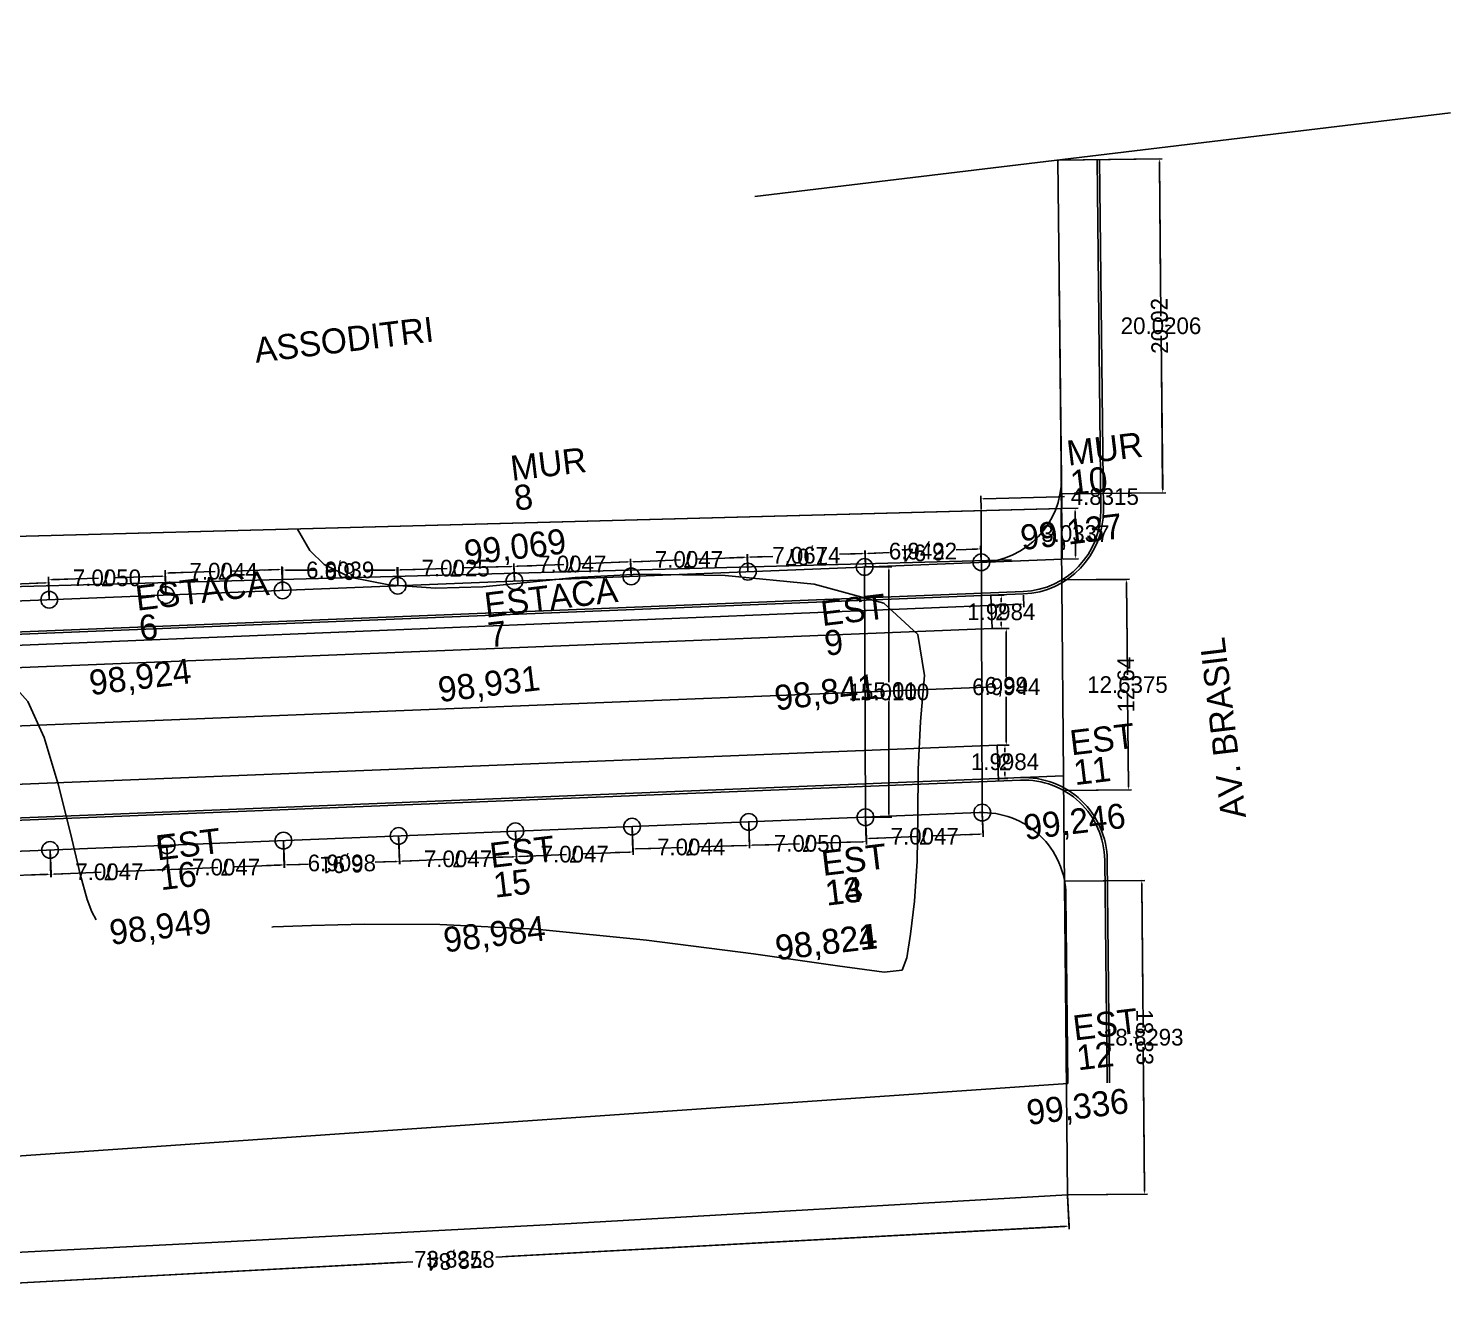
# Model space of a CAD drawing. Header units: metres. Extents: x -999 to 3200, y -1400 to 5056.
# Drawn here: x 1094.4 to 1179.6, y 4581.3 to 4657.2 of the extents above; entities that cross this region are included whole.
import ezdxf

# ---------------------------------------------------------------- set-up
doc = ezdxf.new("R2010")
doc.units = ezdxf.units.M
for name, color, linetype, true_color in [('CurvasTG', 7, 'Continuous', 0x000007), ('Layer2', 7, 'Continuous', 0x000002), ('PLANIMETRIA', 7, 'Continuous', 0x000007)]:
    doc.layers.add(name, color=color, linetype=linetype, true_color=true_color)

# ---------------------------------------------------------------- blocks, each defined once
blk = doc.blocks.new('*D1')
for p, q in [((1156.389, 4628.362), (1157.311, 4628.372)), ((1157.133, 4628.191), (1157.141, 4627.444)), ((1156.422, 4625.329), (1157.344, 4625.339))]:
    blk.add_line(p, q)
blk = doc.blocks.new('*D2')
for p, q in [((1151.495, 4628.295), (1151.473, 4629.118)), ((1151.658, 4628.943), (1156.128, 4629.063)), ((1156.325, 4628.424), (1156.303, 4629.248))]:
    blk.add_line(p, q)
blk = doc.blocks.new('*D8')
for p, q in [((1154.031, 4623.171), (1154.061, 4622.449)), ((1024.471, 4617.318), (1085.832, 4619.833)), ((1024.269, 4617.853), (1024.299, 4617.131))]:
    blk.add_line(p, q)
blk = doc.blocks.new('_CLOSEDFILLED')
at = {"color": 0, "linetype": 'BYBLOCK'}
blk.add_solid([(-1, 0.16), (0, 0), (-1, -0.16)], dxfattribs=at)

msp = doc.modelspace()

# ---------------------------------------------------------------- linework, layer by layer
at = {"color": 7}
for p, q in [((1179.646, 4652.089, -102), (1137.925, 4647.089, -102)), ((1156.36, 4625.328, -102), (1156.179, 4642.012, -102)), ((1151.497, 4628.232, -102), (1151.561, 4610.12, -102)), ((1156.36, 4625.328, -102), (1024.015, 4620.015, -102)), ((1075.554, 4623.197, -102), (1153.323, 4625.28, -102)), ((1144.509, 4624.852, -102), (1144.562, 4609.843, -102)), ((1025.622, 4618.228, -102), (1154.027, 4623.383, -102)), ((1025.628, 4618.078, -102), (1154.029, 4623.233, -102)), ((1152.087, 4623.155), (1152.704, 4623.155)), ((1152.087, 4623.155, -102), (1152.167, 4621.157, -102)), ((1024.686, 4616.039, -102), (1152.167, 4621.157, -102)), ((1152.167, 4621.157), (1152.704, 4621.157)), ((1021.851, 4612.422, -102), (1152.307, 4617.66, -102)), ((1025.04, 4609.048, -102), (1152.448, 4614.162, -102)), ((1152.448, 4614.162), (1152.927, 4614.162)), ((1152.448, 4614.162, -102), (1152.534, 4612.014, -102)), ((1026.073, 4607.087, -102), (1156.441, 4612.321, -102)), ((1026.079, 4606.938, -102), (1153.861, 4612.067, -102)), ((1152.528, 4612.164), (1152.927, 4612.164)), ((1151.378, 4610.116, -102), (1024.725, 4605.032, -102)), ((1159.05, 4593.9, -102), (1158.905, 4607.274, -102)), ((1159.2, 4593.902, -102), (1159.055, 4607.275, -102)), ((1156.701, 4593.875, -102), (1156.578, 4605.174, -102))]:
    msp.add_line(p, q, dxfattribs=at)
at = {"color": 2}
for p, q in [((1156.1, 4649.267), (1162.181, 4649.329)), ((1162.257, 4641.819), (1162.183, 4649.079)), ((1162.381, 4629.559), (1162.307, 4636.819)), ((1156.303, 4629.248), (1162.384, 4629.309)), ((1139.015, 4625.489), (1137.732, 4625.449)), ((1144.297, 4625.653), (1143.013, 4625.613)), ((1144.571, 4624.852), (1144.539, 4625.66)), ((1144.571, 4624.852), (1144.546, 4625.66)), ((1146.009, 4625.719), (1144.789, 4625.67)), ((1151.225, 4625.931), (1150.005, 4625.881)), ((1151.508, 4625.133), (1151.475, 4625.941)), ((1109.32, 4624.695), (1106.569, 4624.61)), ((1109.609, 4623.451), (1109.57, 4624.703)), ((1109.609, 4623.729), (1109.609, 4624.668)), ((1111.561, 4624.668), (1109.859, 4624.668)), ((1116.263, 4624.668), (1114.561, 4624.668)), ((1116.513, 4623.791), (1116.485, 4624.667)), ((1116.513, 4623.729), (1116.513, 4624.668)), ((1119.485, 4624.76), (1116.735, 4624.675)), ((1123.235, 4624.877), (1120.485, 4624.792)), ((1123.512, 4624.01), (1123.477, 4624.885)), ((1123.512, 4624.01), (1123.484, 4624.885)), ((1126.477, 4625.005), (1123.726, 4624.895)), ((1130.226, 4625.156), (1127.476, 4625.045)), ((1130.511, 4624.291), (1130.476, 4625.166)), ((1130.511, 4624.291), (1130.476, 4625.161)), ((1133.476, 4625.281), (1130.726, 4625.171)), ((1137.225, 4625.431), (1134.475, 4625.321)), ((1137.51, 4624.572), (1137.475, 4625.441)), ((1137.507, 4624.634), (1137.482, 4625.442)), ((1144.509, 4624.852), (1145.964, 4624.852)), ((1095.32, 4623.896), (1092.57, 4623.786)), ((1095.611, 4622.89), (1095.57, 4623.906)), ((1095.608, 4622.952), (1095.573, 4624.086)), ((1098.574, 4624.18), (1095.823, 4624.094)), ((1102.324, 4624.297), (1099.573, 4624.211)), ((1102.608, 4623.233), (1102.569, 4624.485)), ((1102.61, 4623.17), (1102.574, 4624.305)), ((1105.569, 4624.578), (1102.819, 4624.493)), ((1145.964, 4618.316), (1145.964, 4624.602)), ((1156.334, 4624.077), (1160.213, 4624.112)), ((1160.248, 4620.293), (1160.216, 4623.862)), ((1152.167, 4621.157), (1153.004, 4621.157)), ((1153.004, 4618.628), (1153.004, 4620.907)), ((1145.964, 4610.093), (1145.964, 4616.379)), ((1153.004, 4614.412), (1153.004, 4616.691)), ((1160.326, 4611.725), (1160.294, 4615.294)), ((1152.448, 4614.162), (1153.004, 4614.162)), ((1156.449, 4611.44), (1160.328, 4611.475)), ((1137.563, 4609.558), (1137.606, 4608.157)), ((1137.565, 4609.496), (1137.606, 4608.157)), ((1144.562, 4609.843), (1145.964, 4609.843)), ((1144.562, 4609.839), (1144.613, 4608.556)), ((1144.564, 4609.777), (1144.608, 4608.376)), ((1151.561, 4610.12), (1151.612, 4608.837)), ((1109.662, 4608.438), (1109.707, 4606.982)), ((1109.662, 4608.438), (1109.72, 4606.983)), ((1116.566, 4608.715), (1116.626, 4607.197)), ((1116.568, 4608.653), (1116.613, 4607.197)), ((1123.565, 4608.996), (1123.626, 4607.478)), ((1123.565, 4608.996), (1123.626, 4607.478)), ((1130.564, 4609.277), (1130.605, 4607.939)), ((1130.564, 4609.277), (1130.625, 4607.759)), ((1147.613, 4608.676), (1144.863, 4608.566)), ((1151.363, 4608.827), (1148.612, 4608.717)), ((1095.664, 4607.876), (1095.722, 4606.421)), ((1095.666, 4607.814), (1095.709, 4606.42)), ((1102.663, 4608.157), (1102.721, 4606.702)), ((1102.663, 4608.157), (1102.721, 4606.702)), ((1126.625, 4607.599), (1123.875, 4607.488)), ((1130.375, 4607.749), (1127.625, 4607.639)), ((1133.606, 4608.032), (1130.855, 4607.947)), ((1137.357, 4608.149), (1134.606, 4608.064)), ((1140.607, 4608.251), (1137.856, 4608.165)), ((1144.358, 4608.368), (1141.607, 4608.282)), ((1105.721, 4606.822), (1102.971, 4606.712)), ((1109.47, 4606.973), (1106.72, 4606.862)), ((1111.161, 4607.027), (1109.957, 4606.99)), ((1116.363, 4607.189), (1115.159, 4607.152)), ((1119.626, 4607.318), (1116.876, 4607.207)), ((1123.376, 4607.468), (1120.626, 4607.358)), ((1095.46, 4606.413), (1092.708, 4606.327)), ((1098.722, 4606.541), (1095.972, 4606.431)), ((1102.471, 4606.692), (1099.721, 4606.581)), ((1156.498, 4606.011), (1161.128, 4606.053)), ((1161.131, 4605.803), (1161.191, 4599.138)), ((1161.237, 4594.138), (1161.297, 4587.474)), ((1156.67, 4587.182), (1161.3, 4587.224)), ((1156.67, 4587.182), (1156.771, 4585.311)), ((1156.522, 4585.297), (1122.404, 4583.448)), ((1117.411, 4583.177), (1083.293, 4581.327))]:
    msp.add_line(p, q, dxfattribs=at)
for p, q in [((1151.495, 4628.295), (1151.473, 4629.118)), ((1151.658, 4628.943), (1156.128, 4629.063)), ((1156.325, 4628.424), (1156.303, 4629.248)), ((1156.308, 4629.068), (1156.488, 4629.072)), ((1156.389, 4628.362), (1157.311, 4628.372)), ((1157.133, 4628.191), (1157.141, 4627.444)), ((1157.162, 4625.517), (1157.153, 4626.264)), ((1156.422, 4625.329), (1157.344, 4625.339)), ((1152.149, 4623.155), (1152.884, 4623.155)), ((1152.704, 4622.975), (1152.704, 4622.746)), ((1154.031, 4623.171), (1154.061, 4622.449)), ((1153.874, 4622.621), (1092.512, 4620.106)), ((1152.704, 4621.337), (1152.704, 4621.566)), ((1152.229, 4621.157), (1152.884, 4621.157)), ((1152.51, 4614.162), (1153.107, 4614.162)), ((1152.927, 4613.982), (1152.927, 4613.753)), ((1152.59, 4612.164), (1153.107, 4612.164)), ((1152.927, 4612.344), (1152.927, 4612.573))]:
    msp.add_line(p, q)
at = {"color": 7}
msp.add_lwpolyline([(829.448, 4652.736), (911.998, 4654.167), (979.438, 4655.266), (1005.524, 4655.615), (1045.768, 4656.618), (1077.86, 4657.162), (1078.492, 4626.277), (1156.295, 4628.361), (1156.482, 4607.771), (1156.536, 4601.852), (1156.67, 4587.182), (1126.92, 4585.466), (1106.142, 4584.358), (1082.942, 4583.185), (1071.63, 4584.092), (1018.827, 4584.472), (980.9, 4585.033), (952.041, 4584.536), (919.752, 4583.818), (895.501, 4583.279), (873.403, 4582.788), (865.831, 4582.62), (829.448, 4652.736)], dxfattribs=at)
for centre in [(1151.508, 4625.133, -102), (1130.511, 4624.291, -102), (1137.51, 4624.572, -102), (1144.509, 4624.852, -102), (1109.609, 4623.451, -102), (1116.513, 4623.729, -102), (1123.512, 4624.01, -102), (1095.611, 4622.89, -102), (1102.61, 4623.17, -102), (1144.562, 4609.839, -102), (1151.561, 4610.12, -102), (1123.565, 4608.996, -102), (1130.564, 4609.277, -102), (1137.563, 4609.558, -102), (1102.663, 4608.157, -102), (1109.662, 4608.438, -102), (1116.566, 4608.715, -102), (1095.664, 4607.876, -102)]:
    msp.add_circle(centre, 0.5, dxfattribs=at)
for centre, radius, start, end in [((1151.307, 4630.129, -102), 5, 272.29887, 0.62078), ((1153.828, 4628.229, -102), 4.85, 272.29887, 0.62078), ((1153.828, 4628.229, -102), 5, 272.29887, 0.62078), ((1154.056, 4607.221, -102), 5, 0.62078, 92.29887), ((1154.056, 4607.221, -102), 4.85, 0.62078, 92.29887), ((1151.578, 4605.12, -102), 5, 0.62078, 92.29887)]:
    msp.add_arc(centre, radius, start, end, dxfattribs=at)
for points in [[(1151.657, 4628.973), (1151.659, 4628.913), (1151.478, 4628.938)], [(1156.127, 4629.093), (1156.129, 4629.033), (1156.308, 4629.068)], [(1157.163, 4628.191), (1157.103, 4628.19), (1157.131, 4628.371)], [(1157.192, 4625.517), (1157.132, 4625.517), (1157.164, 4625.337)], [(1152.674, 4622.975), (1152.734, 4622.975), (1152.704, 4623.155)], [(1153.872, 4622.651), (1153.875, 4622.591), (1154.053, 4622.629)], [(1152.674, 4621.337), (1152.734, 4621.337), (1152.704, 4621.157)], [(1152.897, 4613.982), (1152.957, 4613.982), (1152.927, 4614.162)], [(1152.897, 4612.344), (1152.957, 4612.344), (1152.927, 4612.164)]]:
    msp.add_solid(points)
at = {"layer": 'CurvasTG', "color": 54}
for points in [[(1098.437, 4603.675), (1098.159, 4604.161), (1097.886, 4604.91), (1097.468, 4606.431), (1096.881, 4608.892), (1096.149, 4611.829), (1095.307, 4614.619), (1094.326, 4616.779), (1092.92, 4618.377), (1090.739, 4619.622), (1087.604, 4620.692), (1084.004, 4621.645), (1080.597, 4622.514), (1077.886, 4623.34), (1075.75, 4624.209), (1073.912, 4625.223), (1072.171, 4626.421), (1070.639, 4627.617), (1069.502, 4628.564), (1068.886, 4629.085), (1068.659, 4629.277), (1068.626, 4629.304)], [(1110.495, 4627.123), (1111.233, 4625.851), (1112.104, 4625.001), (1113.642, 4624.246), (1115.969, 4623.774), (1118.768, 4623.592), (1121.608, 4623.658), (1124.244, 4623.913), (1127.159, 4624.219), (1131.016, 4624.418), (1136.139, 4624.348), (1141.485, 4623.831), (1145.668, 4622.686), (1147.692, 4620.801), (1148.11, 4618.351), (1147.866, 4615.581), (1147.718, 4612.712), (1147.7, 4609.882), (1147.664, 4607.205), (1147.501, 4604.801), (1147.262, 4602.817), (1147.038, 4601.405), (1146.754, 4600.675), (1145.673, 4600.554), (1142.89, 4600.923), (1137.854, 4601.641), (1131.423, 4602.462), (1124.807, 4603.117), (1119.045, 4603.408), (1114.495, 4603.428), (1111.347, 4603.34), (1109.669, 4603.279), (1109.051, 4603.257), (1108.962, 4603.254)]]:
    msp.add_lwpolyline(points, dxfattribs=at)
at = {"layer": 'Defpoints'}
for p in [(1156.1, 4649.267, -102), (1162.181, 4649.329), (1156.303, 4629.248, -102), (1156.308, 4629.068), (1151.497, 4628.232), (1156.327, 4628.362), (1156.327, 4628.362), (1144.539, 4625.66), (1109.609, 4624.668), (1116.485, 4624.667), (1123.477, 4624.885), (1130.476, 4625.161), (1137.482, 4625.442), (1137.507, 4624.634), (1144.509, 4624.852, -102), (1144.571, 4624.852), (1144.571, 4624.852), (1145.964, 4624.852), (1151.508, 4625.133, -102), (1156.36, 4625.328), (1157.164, 4625.337), (1095.573, 4624.086), (1102.569, 4624.485), (1116.513, 4623.791), (1123.512, 4624.01, -102), (1123.512, 4624.01, -102), (1130.511, 4624.291, -102), (1130.511, 4624.291, -102), (1137.51, 4624.572, -102), (1156.334, 4624.077, -102), (1160.213, 4624.112), (1095.608, 4622.952), (1102.608, 4623.233), (1102.61, 4623.17, -102), (1109.609, 4623.729, -102), (1109.609, 4623.451, -102), (1116.513, 4623.729, -102), (1152.087, 4623.155, -102), (1152.704, 4623.155), (1154.029, 4623.233), (1095.611, 4622.89, -102), (1154.053, 4622.629), (1152.167, 4621.157, -102), (1152.167, 4621.157, -102), (1153.004, 4621.157), (1152.448, 4614.162, -102), (1152.448, 4614.162, -102), (1152.927, 4614.162), (1152.528, 4612.164, -102), (1156.449, 4611.44, -102), (1137.563, 4609.558, -102), (1137.565, 4609.496), (1144.562, 4609.843, -102), (1144.562, 4609.839, -102), (1144.564, 4609.777), (1151.561, 4610.12, -102), (1109.662, 4608.438, -102), (1109.662, 4608.438, -102), (1116.566, 4608.715, -102), (1116.568, 4608.653), (1123.565, 4608.996, -102), (1123.565, 4608.996, -102), (1130.564, 4609.277, -102), (1130.564, 4609.277, -102), (1144.613, 4608.556), (1095.664, 4607.876, -102), (1095.666, 4607.814), (1102.663, 4608.157, -102), (1102.663, 4608.157, -102), (1130.605, 4607.939), (1137.606, 4608.157), (1109.707, 4606.982), (1116.626, 4607.197), (1123.626, 4607.478), (1095.722, 4606.421), (1102.721, 4606.702), (1156.498, 4606.011, -102), (1156.67, 4587.182, -102), (1156.67, 4587.182, -102), (1161.3, 4587.224)]:
    msp.add_point(p, dxfattribs=at)
at = {"layer": 'Layer2'}
for p, q in [((1156.163, 4649.268), (1162.361, 4649.331)), ((1162.183, 4649.149), (1162.276, 4639.909)), ((1162.382, 4629.489), (1162.288, 4638.729)), ((1156.366, 4629.248), (1162.564, 4629.311)), ((1137.507, 4624.634), (1137.468, 4625.621)), ((1137.505, 4624.696), (1137.477, 4625.622)), ((1144.367, 4625.655), (1143.521, 4625.629)), ((1144.569, 4624.915), (1144.531, 4625.84)), ((1144.569, 4624.915), (1144.541, 4625.84)), ((1144.719, 4625.667), (1145.417, 4625.695)), ((1151.295, 4625.934), (1150.597, 4625.905)), ((1151.505, 4625.196), (1151.468, 4626.121)), ((1102.606, 4623.295), (1102.563, 4624.665)), ((1109.39, 4624.698), (1108.493, 4624.67)), ((1109.607, 4623.514), (1109.564, 4624.883)), ((1109.609, 4623.791), (1109.609, 4624.848)), ((1109.789, 4624.668), (1110.554, 4624.668)), ((1116.333, 4624.668), (1115.567, 4624.668)), ((1116.511, 4623.854), (1116.48, 4624.847)), ((1116.513, 4623.791), (1116.513, 4624.848)), ((1116.665, 4624.672), (1117.562, 4624.7)), ((1123.305, 4624.88), (1122.408, 4624.852)), ((1123.509, 4624.072), (1123.469, 4625.065)), ((1123.51, 4624.072), (1123.479, 4625.065)), ((1123.656, 4624.892), (1124.553, 4624.928)), ((1130.296, 4625.159), (1129.399, 4625.123)), ((1130.508, 4624.353), (1130.468, 4625.346)), ((1130.508, 4624.353), (1130.469, 4625.34)), ((1130.656, 4625.168), (1131.552, 4625.204)), ((1137.295, 4625.434), (1136.399, 4625.398)), ((1137.662, 4625.447), (1138.508, 4625.473)), ((1144.571, 4624.852), (1146.144, 4624.852)), ((1145.964, 4624.672), (1145.964, 4617.938)), ((1095.39, 4623.899), (1094.494, 4623.863)), ((1095.608, 4622.952), (1095.563, 4624.086)), ((1095.606, 4623.014), (1095.567, 4624.266)), ((1095.753, 4624.092), (1096.734, 4624.123)), ((1102.394, 4624.299), (1101.414, 4624.269)), ((1102.608, 4623.233), (1102.569, 4624.485)), ((1102.749, 4624.49), (1103.646, 4624.518)), ((1156.397, 4624.077), (1160.393, 4624.114)), ((1160.215, 4623.932), (1160.266, 4618.383)), ((1152.229, 4621.157), (1153.184, 4621.157)), ((1153.004, 4620.977), (1153.004, 4618.25)), ((1153.004, 4614.342), (1153.004, 4617.07)), ((1160.327, 4611.655), (1160.276, 4617.203)), ((1145.964, 4610.023), (1145.964, 4616.758)), ((1152.51, 4614.162), (1153.184, 4614.162)), ((1156.512, 4611.44), (1160.508, 4611.477)), ((1137.565, 4609.496), (1137.612, 4607.977)), ((1137.567, 4609.433), (1137.612, 4607.977)), ((1144.564, 4609.777), (1144.62, 4608.376)), ((1144.566, 4609.714), (1144.614, 4608.196)), ((1144.624, 4609.843), (1146.144, 4609.843)), ((1151.563, 4610.058), (1151.62, 4608.657)), ((1116.568, 4608.653), (1116.634, 4607.018)), ((1116.57, 4608.59), (1116.619, 4607.017)), ((1123.567, 4608.934), (1123.633, 4607.299)), ((1123.567, 4608.934), (1123.633, 4607.299)), ((1130.566, 4609.215), (1130.611, 4607.759)), ((1130.566, 4609.215), (1130.632, 4607.579)), ((1144.793, 4608.563), (1145.689, 4608.599)), ((1151.432, 4608.83), (1150.536, 4608.794)), ((1095.666, 4607.814), (1095.729, 4606.241)), ((1095.668, 4607.751), (1095.715, 4606.241)), ((1102.665, 4608.095), (1102.728, 4606.522)), ((1102.665, 4608.095), (1102.728, 4606.522)), ((1109.664, 4608.376), (1109.712, 4606.802)), ((1109.664, 4608.376), (1109.727, 4606.803)), ((1130.445, 4607.752), (1129.548, 4607.716)), ((1130.785, 4607.944), (1131.683, 4607.972)), ((1137.427, 4608.152), (1136.529, 4608.124)), ((1137.786, 4608.163), (1138.767, 4608.193)), ((1144.428, 4608.37), (1143.447, 4608.34)), ((1102.901, 4606.709), (1103.797, 4606.745)), ((1109.54, 4606.976), (1108.644, 4606.94)), ((1109.887, 4606.988), (1110.653, 4607.012)), ((1116.433, 4607.191), (1115.667, 4607.168)), ((1116.806, 4607.205), (1117.703, 4607.241)), ((1123.446, 4607.471), (1122.549, 4607.435)), ((1123.805, 4607.486), (1124.702, 4607.522)), ((1095.53, 4606.415), (1094.549, 4606.384)), ((1095.902, 4606.428), (1096.798, 4606.464)), ((1102.541, 4606.695), (1101.645, 4606.659)), ((1156.561, 4606.011), (1161.308, 4606.054)), ((1161.13, 4605.873), (1161.209, 4597.228)), ((1161.298, 4587.404), (1161.219, 4596.048)), ((1156.673, 4587.12), (1156.781, 4585.131)), ((1156.732, 4587.183), (1161.48, 4587.226)), ((1156.591, 4585.301), (1122.997, 4583.48)), ((1083.223, 4581.323), (1116.817, 4583.145))]:
    msp.add_line(p, q, dxfattribs=at)
for points in [[(1162.213, 4649.149), (1162.153, 4649.148), (1162.181, 4649.329)], [(1162.412, 4629.489), (1162.352, 4629.489), (1162.384, 4629.309)], [(1144.366, 4625.685), (1144.367, 4625.625), (1144.546, 4625.66)], [(1144.717, 4625.697), (1144.72, 4625.637), (1144.539, 4625.66)], [(1151.294, 4625.964), (1151.297, 4625.904), (1151.475, 4625.941)], [(1109.389, 4624.728), (1109.391, 4624.668), (1109.57, 4624.703)], [(1109.789, 4624.698), (1109.789, 4624.638), (1109.609, 4624.668)], [(1116.333, 4624.698), (1116.333, 4624.638), (1116.513, 4624.668)], [(1116.664, 4624.702), (1116.666, 4624.642), (1116.485, 4624.667)], [(1123.304, 4624.91), (1123.305, 4624.85), (1123.484, 4624.885)], [(1123.655, 4624.922), (1123.658, 4624.862), (1123.477, 4624.885)], [(1130.295, 4625.189), (1130.297, 4625.129), (1130.476, 4625.166)], [(1130.655, 4625.198), (1130.657, 4625.138), (1130.476, 4625.161)], [(1137.294, 4625.464), (1137.296, 4625.404), (1137.475, 4625.441)], [(1137.661, 4625.477), (1137.663, 4625.417), (1137.482, 4625.442)], [(1145.934, 4624.672), (1145.994, 4624.672), (1145.964, 4624.852)], [(1095.389, 4623.929), (1095.391, 4623.869), (1095.57, 4623.906)], [(1095.752, 4624.122), (1095.754, 4624.062), (1095.573, 4624.086)], [(1102.393, 4624.329), (1102.395, 4624.269), (1102.574, 4624.305)], [(1102.748, 4624.52), (1102.75, 4624.46), (1102.569, 4624.485)], [(1160.245, 4623.932), (1160.185, 4623.932), (1160.213, 4624.112)], [(1152.974, 4620.977), (1153.034, 4620.977), (1153.004, 4621.157)], [(1152.974, 4614.342), (1153.034, 4614.342), (1153.004, 4614.162)], [(1160.357, 4611.655), (1160.297, 4611.655), (1160.328, 4611.475)], [(1145.934, 4610.023), (1145.994, 4610.023), (1145.964, 4609.843)], [(1144.792, 4608.593), (1144.794, 4608.533), (1144.613, 4608.556)], [(1151.431, 4608.86), (1151.434, 4608.8), (1151.612, 4608.837)], [(1130.444, 4607.782), (1130.446, 4607.722), (1130.625, 4607.759)], [(1130.784, 4607.974), (1130.786, 4607.914), (1130.605, 4607.939)], [(1137.426, 4608.182), (1137.427, 4608.122), (1137.606, 4608.157)], [(1137.785, 4608.193), (1137.787, 4608.133), (1137.606, 4608.157)], [(1144.427, 4608.4), (1144.429, 4608.34), (1144.608, 4608.376)], [(1102.54, 4606.725), (1102.542, 4606.665), (1102.721, 4606.702)], [(1102.9, 4606.739), (1102.902, 4606.679), (1102.721, 4606.702)], [(1109.539, 4607.006), (1109.541, 4606.946), (1109.72, 4606.983)], [(1109.886, 4607.018), (1109.888, 4606.958), (1109.707, 4606.982)], [(1116.432, 4607.221), (1116.434, 4607.161), (1116.613, 4607.197)], [(1116.805, 4607.235), (1116.808, 4607.175), (1116.626, 4607.197)], [(1123.444, 4607.501), (1123.447, 4607.441), (1123.626, 4607.478)], [(1123.804, 4607.516), (1123.807, 4607.456), (1123.626, 4607.478)], [(1095.529, 4606.445), (1095.531, 4606.385), (1095.709, 4606.42)], [(1095.901, 4606.458), (1095.903, 4606.398), (1095.722, 4606.421)], [(1161.16, 4605.873), (1161.1, 4605.872), (1161.128, 4606.053)], [(1161.328, 4587.404), (1161.268, 4587.404), (1161.3, 4587.224)], [(1156.59, 4585.331), (1156.593, 4585.271), (1156.771, 4585.311)]]:
    msp.add_solid(points, dxfattribs=at)
at = {"layer": 'PLANIMETRIA', "color": 7}
for p, q in [((1158.45, 4649.293, -102), (1158.678, 4628.282, -102)), ((1158.6, 4649.294, -102), (1158.828, 4628.283, -102))]:
    msp.add_line(p, q, dxfattribs=at)
for points in [[(1078.492, 4626.277), (1156.327, 4628.362), (1156.1, 4649.267)], [(1031.743, 4585.227), (1156.701, 4593.875)]]:
    msp.add_lwpolyline(points, dxfattribs=at)

# ---------------------------------------------------------------- block references
at = {"color": 7}
for name in ['*D2', '*D1', '*D8']:
    msp.add_blockref(name, (0, 0, -102), dxfattribs=at)
at = {"color": 7, "xscale": 0.25, "yscale": 0.25}
for p, rotation in [((1152.704, 4623.155), 90), ((1152.704, 4621.157), 270), ((1152.927, 4614.162), 90), ((1152.927, 4612.164), 270)]:
    msp.add_blockref('_CLOSEDFILLED', p, dxfattribs=dict(at, rotation=rotation))
at = {"layer": 'Layer2', "color": 2, "xscale": 0.25, "yscale": 0.25}
for p, rotation in [((1162.181, 4649.329), 90.58033712429375), ((1162.384, 4629.309), 270.58033712429375), ((1137.475, 4625.441), 2.298873812075442), ((1137.482, 4625.442), -178.22814577826475), ((1144.546, 4625.66), 1.7718542217352535), ((1144.539, 4625.66), -177.6804353147471), ((1151.475, 4625.941), 2.3195646852529137), ((1109.57, 4624.703), 1.7876402529345228), ((1109.609, 4624.668), 180), ((1116.513, 4624.668), 360), ((1116.485, 4624.667), -178.21211086045352), ((1123.484, 4624.885), 1.787889139546479), ((1123.477, 4624.885), -177.7011261879395), ((1130.476, 4625.166), 2.298873812060492), ((1130.476, 4625.161), -177.70112618792456), ((1145.964, 4624.852), 90), ((1095.57, 4623.906), 2.2988738120753567), ((1095.573, 4624.086), -178.21233939741802), ((1102.574, 4624.305), 1.7876606025819797), ((1102.569, 4624.485), -178.21235974706548), ((1160.213, 4624.112), 90.52125053262326), ((1153.004, 4621.157), 90), ((1153.004, 4614.162), 270), ((1160.328, 4611.475), 270.52125053262324), ((1145.964, 4609.843), 270), ((1144.613, 4608.556), -177.701126187932), ((1151.612, 4608.837), 2.2988738120679955), ((1130.625, 4607.759), 2.2988738120680807), ((1130.605, 4607.939), -178.21235974706542), ((1137.606, 4608.157), 1.7876402529345796), ((1137.606, 4608.157), -178.21233939741802), ((1144.608, 4608.376), 1.7876606025819797), ((1102.721, 4606.702), 2.298873812075442), ((1102.721, 4606.702), -177.70112618793942), ((1109.72, 4606.983), 2.2988738120605774), ((1109.707, 4606.982), -178.21938378412702), ((1116.613, 4607.197), 1.780616215872982), ((1116.626, 4607.197), -177.70112618793206), ((1123.626, 4607.478), 2.2988738120679386), ((1123.626, 4607.478), -177.70112618793192), ((1095.709, 4606.42), 1.7876606025670583), ((1095.722, 4606.421), -177.70112618792456), ((1161.128, 4606.053), 90.52123433973902), ((1161.3, 4587.224), -89.47876566026098), ((1156.771, 4585.311), 3.103249826991032)]:
    msp.add_blockref('_CLOSEDFILLED', p, dxfattribs=dict(at, rotation=rotation))

# ---------------------------------------------------------------- texts
at = {"color": 4}
for s, p in [('MUR', (1156.724, 4630.927, -2.863)), ('MUR', (1123.368, 4630.018, -2.931)), ('ESTACA', (1100.882, 4622.224, -3.076)), ('ESTACA', (1121.804, 4621.808, -3.069)), ('EST', (1141.978, 4621.308, -3.159)), ('EST', (1156.914, 4613.549, -2.754)), ('EST', (1102.098, 4607.246, -3.051)), ('EST', (1122.126, 4606.794, -3.016)), ('EST', (1142.018, 4606.32, -3.176)), ('EST', (1142.033, 4606.32, -3.179)), ('EST', (1157.098, 4596.44, -2.664))]:
    msp.add_text(s, height=1.5, rotation=6.83534, dxfattribs=at).set_placement(p)
at = {"color": 1}
for s, p in [('10', (1156.939, 4629.14, -2.863)), ('8', (1123.582, 4628.231, -2.931)), ('6', (1101.097, 4620.437, -3.076)), ('7', (1122.018, 4620.021, -3.069)), ('9', (1142.192, 4619.521, -3.159)), ('11', (1157.128, 4611.761, -2.754)), ('16', (1102.312, 4605.459, -3.051)), ('15', (1122.34, 4605.007, -3.016)), ('13', (1142.232, 4604.533, -3.176)), ('14', (1142.247, 4604.533, -3.179)), ('12', (1157.312, 4594.653, -2.664))]:
    msp.add_text(s, height=1.5, rotation=6.83534, dxfattribs=at).set_placement(p)
at = {"color": 7}
for s, p in [('99,137', (1153.946, 4625.861, -2.863)), ('99,069', (1120.59, 4624.952, -2.931)), ('98,924', (1098.105, 4617.158, -3.076)), ('98,931', (1119.026, 4616.742, -3.069)), ('98,841', (1139.2, 4616.242, -3.159)), ('99,246', (1154.136, 4608.482, -2.754)), ('98,949', (1099.32, 4602.179, -3.051)), ('98,984', (1119.348, 4601.727, -3.016)), ('98,824', (1139.24, 4601.254, -3.176)), ('98,821', (1139.255, 4601.253, -3.179)), ('99,336', (1154.32, 4591.374, -2.664))]:
    msp.add_text(s, height=1.5, rotation=6.83534, dxfattribs=at).set_placement(p)
at = {"char_height": 1, "attachment_point": 5}
for s, insert in [('\\A1;4.8315', (1158.911, 4629.072)), ('\\A1;3.0337', (1157.147, 4626.854)), ('\\A1;1.9984', (1152.704, 4622.156)), ('\\A1;1.9984', (1152.927, 4613.163))]:
    msp.add_mtext(s, dxfattribs=dict(at, insert=insert))
at = {"color": 7, "char_height": 1, "attachment_point": 5}
for insert in [(1152.704, 4622.156), (1152.927, 4613.163)]:
    msp.add_mtext('2', dxfattribs=dict(at, insert=insert))
at = {"layer": 'Layer2', "color": 2, "char_height": 1, "attachment_point": 5}
for s, insert, rotation in [('20,02', (1162.282, 4639.319), 90.58034), ('6,94', (1148.007, 4625.8), 182.31956), ('7', (1126.976, 4625.025), 182.29887), ('7', (1133.975, 4625.301), 182.29887), ('7,07', (1141.014, 4625.551), 181.77185), ('7', (1099.074, 4624.196), 181.78766), ('7', (1106.069, 4624.594), 181.78764), ('6,9', (1113.061, 4624.668), 180), ('7', (1119.985, 4624.776), 181.78789), ('12,64', (1160.271, 4617.793), 90.52125), ('7', (1134.106, 4608.048), 181.78764), ('7', (1141.107, 4608.266), 181.78766), ('7', (1148.113, 4608.696), 182.29887), ('6,91', (1113.16, 4607.09), 181.78062), ('7', (1120.126, 4607.338), 182.29887), ('7', (1127.125, 4607.619), 182.29887), ('7', (1099.221, 4606.561), 182.29887), ('7', (1106.221, 4606.842), 182.29887), ('18,83', (1161.214, 4596.638), 270.52123), ('73,84', (1119.907, 4583.312), 183.10325)]:
    msp.add_mtext(s, dxfattribs=dict(at, insert=insert, rotation=rotation))
at = {"layer": 'Layer2', "char_height": 1, "attachment_point": 5}
for s, insert in [('\\A1;20.0206', (1162.282, 4639.319)), ('\\A1;7.0047', (1126.976, 4625.025)), ('\\A1;7.0047', (1133.975, 4625.301)), ('\\A1;7.0674', (1141.014, 4625.551)), ('\\A1;6.9422', (1148.007, 4625.8)), ('\\A1;7.0050', (1099.074, 4624.196)), ('\\A1;7.0044', (1106.069, 4624.594)), ('\\A1;6.9039', (1113.061, 4624.668)), ('\\A1;7.0025', (1119.985, 4624.776)), ('\\A1;15.0100', (1145.964, 4617.348)), ('\\A1;6.9944', (1153.004, 4617.66)), ('\\A1;12.6375', (1160.271, 4617.793)), ('\\A1;7.0044', (1134.106, 4608.048)), ('\\A1;7.0050', (1141.107, 4608.266)), ('\\A1;7.0047', (1148.113, 4608.696)), ('\\A1;6.9098', (1113.16, 4607.09)), ('\\A1;7.0047', (1120.126, 4607.338)), ('\\A1;7.0047', (1127.125, 4607.619)), ('\\A1;7.0047', (1099.221, 4606.561)), ('\\A1;7.0047', (1106.221, 4606.842)), ('\\A1;18.8293', (1161.214, 4596.638)), ('\\A1;73.8358', (1119.907, 4583.312))]:
    msp.add_mtext(s, dxfattribs=dict(at, insert=insert))
at = {"layer": 'Layer2', "color": 2, "char_height": 1, "attachment_point": 5}
for s, insert in [('15,01', (1145.964, 4617.348)), ('6,99', (1153.004, 4617.66))]:
    msp.add_mtext(s, dxfattribs=dict(at, insert=insert))
at = {"layer": 'PLANIMETRIA', "color": 7}
for s, rotation, p in [('ASSODITRI', 6.83534, (1108.006, 4637.101, -102)), ('AV. BRASIL', 96.83534, (1167.38, 4609.847, -102))]:
    msp.add_text(s, height=1.5, rotation=rotation, dxfattribs=at).set_placement(p)

doc.saveas('drawing.dxf')
